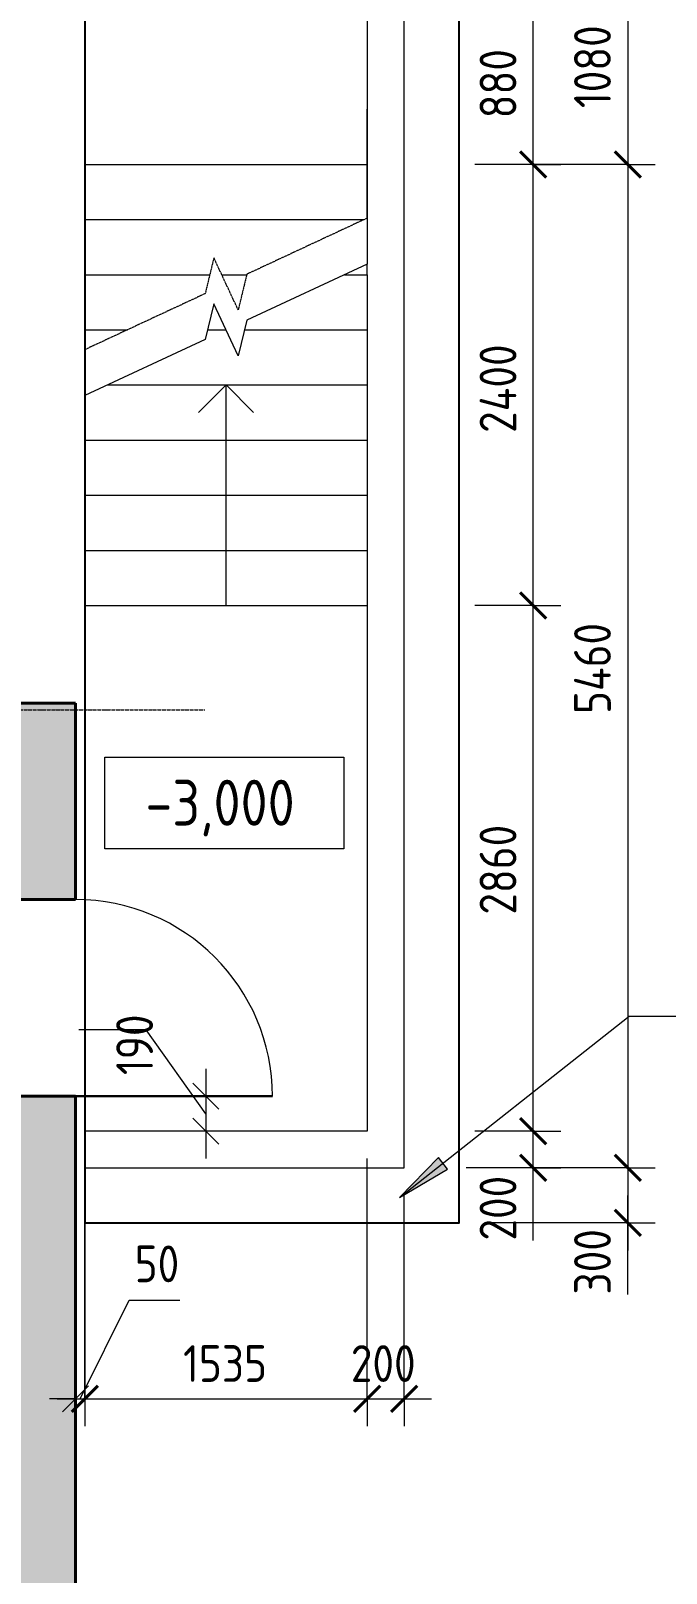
# Model space of a CAD drawing. Header units: millimetres. Extents: x -11886 to 71589, y -4690 to 48120.
# Drawn here: x 56196 to 59649, y 15858 to 24251 of the extents above; entities that cross this region are included whole.
import ezdxf

# ---------------------------------------------------------------- set-up
doc = ezdxf.new("R2010")
doc.units = ezdxf.units.MM
doc.linetypes.add('ADSK_Линия сетки', pattern=[25, 20, -2.5, 0, -2.5])
doc.linetypes.add('ADSK_Сверху', pattern=[4.5, 3, -1.5])
for name, color, linetype, lineweight in [('Аннотация', 7, 'Continuous', 20), ('Двери', 7, 'Continuous', 18), ('Лестницы', 7, 'Continuous', 18), ('Оси', 7, 'Continuous', 9), ('Отметки', 7, 'Continuous', 9), ('Размеры', 7, 'Continuous', 9), ('Размеры-100', 7, 'Continuous', 9), ('Стены внутренние', 250, 'Continuous', 18), ('Стены наружные', 250, 'Continuous', 18), ('Стрелки вверх', 7, 'Continuous', 18)]:
    doc.layers.add(name, color=color, linetype=linetype, lineweight=lineweight)
doc.styles.add('GOST Common_1', font='GOST_Common.ttf', dxfattribs={"width": 0.9, "height": 250})
doc.styles.add('GOST Common_2', font='GOST_Common.ttf', dxfattribs={"width": 0.9, "height": 200})
doc.dimstyles.new('ADSK_Основной_2_мм_Округление_до_1_мм', dxfattribs={"dimscale": 304.8, "dimtxt": 201.142999, "dimasz": 0.463911, "dimexe": 0.492126, "dimexo": 0.492126, "dimgap": 0.098425, "dimtad": 1, "dimdec": 0, "dimdsep": 46, "dimtxsty": 'GOST Common_2', "dimblk1": 'OBLIQUE', "dimblk2": 'OBLIQUE', "dimsah": 1, "dimcen": 0.09, "dimdle": 0.492126, "dimazin": 2, "dimtfac": 1, "dimtdec": 4, "dimtix": 1, "dimtmove": 0, "dimatfit": 3, "dimfxl": 1, "dimtvp": 1, "dimtolj": 1, "dimtzin": 0, "dimlwd": 20, "dimlwe": 20, "dimarcsym": 2})
doc.dimstyles.new('ADSK_Основной_2_мм_Округление_до_1_мм_1', dxfattribs={"dimscale": 304.8, "dimtxt": 201.142999, "dimasz": 0.463911, "dimexe": 0.492126, "dimexo": 0.492126, "dimgap": 0.098425, "dimtad": 1, "dimdec": 0, "dimdsep": 46, "dimtxsty": 'GOST Common_2', "dimblk1": 'OBLIQUE', "dimblk2": 'OBLIQUE', "dimsah": 1, "dimcen": 0.09, "dimdle": 0.492126, "dimazin": 2, "dimtfac": 1, "dimtdec": 4, "dimtix": 1, "dimtmove": 1, "dimatfit": 3, "dimfxl": 1, "dimtvp": 1, "dimtolj": 1, "dimtzin": 0, "dimlwd": 20, "dimlwe": 20, "dimarcsym": 2})

# ---------------------------------------------------------------- blocks, each defined once
blk = doc.blocks.new('AC_Дверь_Однопольная - ДН-7л 1070х1800h-2596609-00 План подвала кладочный')
at = {"layer": 'Двери', "lineweight": 30}
blk.add_line((535, 385), (535, 1455), dxfattribs=at)
at = {"layer": 'Двери'}
blk.add_arc((535, 385), 1070, 90, 180, dxfattribs=at)
blk = doc.blocks.new('DIMBLOCK80-00 План подвала кладочный')
at = {"layer": 'Размеры-100', "lineweight": 40, "transparency": 16777216}
for p, q in [((59439.7, 24603.8), (59369, 24674.5)), ((59439.7, 24603.8), (59510.4, 24533.1)), ((59439.7, 23523.8), (59369, 23594.5)), ((59439.7, 23523.8), (59510.4, 23453.1))]:
    blk.add_line(p, q, dxfattribs=at)
at = {"layer": 'Размеры-100', "lineweight": 20, "transparency": 16777216}
for p, q in [((59439.7, 24603.8), (58598.6, 24603.8)), ((59439.7, 24603.8), (59439.7, 23523.8)), ((59439.7, 24603.8), (59589.7, 24603.8)), ((59439.7, 23523.8), (58609.6, 23523.8)), ((59439.7, 23523.8), (59589.7, 23523.8))]:
    blk.add_line(p, q, dxfattribs=at)
at = {"layer": 'Размеры-100', "color": 0, "lineweight": 20, "transparency": 16777216, "insert": (59148.3, 23830.3), "char_height": 200, "width": 560.473, "attachment_point": 1, "rotation": 90, "line_spacing_factor": 1.022761, "style": 'GOST Common_2'}
blk.add_mtext('1080', dxfattribs=at)
blk = doc.blocks.new('_Oblique')
at = {"color": 0, "linetype": 'ByBlock', "lineweight": -2}
blk.add_line((-0.5, -0.5), (0.5, 0.5), dxfattribs=at)
blk = doc.blocks.new('DIMBLOCK81-00 План подвала кладочный')
at = {"layer": 'Размеры-100', "lineweight": 40, "transparency": 16777216}
for p, q in [((59439.7, 23523.8), (59369, 23594.5)), ((59439.7, 23523.8), (59510.4, 23453.1)), ((59439.7, 18063.8), (59369, 18134.5)), ((59439.7, 18063.8), (59510.4, 17993.1))]:
    blk.add_line(p, q, dxfattribs=at)
at = {"layer": 'Размеры-100', "lineweight": 20, "transparency": 16777216}
for p, q in [((59439.7, 23523.8), (58609.6, 23523.8)), ((59439.7, 23523.8), (59439.7, 18063.8)), ((59439.7, 23523.8), (59589.7, 23523.8)), ((59439.7, 18063.8), (58562.1, 18063.8)), ((59439.7, 18063.8), (59589.7, 18063.8))]:
    blk.add_line(p, q, dxfattribs=at)
at = {"layer": 'Размеры-100', "color": 0, "lineweight": 20, "transparency": 16777216, "insert": (59148.3, 20533), "char_height": 200, "width": 625.93, "attachment_point": 1, "rotation": 90, "line_spacing_factor": 1.022761, "style": 'GOST Common_2'}
blk.add_mtext('5460', dxfattribs=at)
blk = doc.blocks.new('DIMBLOCK82-00 План подвала кладочный')
at = {"layer": 'Размеры-100', "lineweight": 40, "transparency": 16777216}
for p, q in [((59439.7, 18063.8), (59369, 18134.5)), ((59439.7, 18063.8), (59510.4, 17993.1)), ((59439.7, 17763.8), (59369, 17834.5)), ((59439.7, 17763.8), (59510.4, 17693.1))]:
    blk.add_line(p, q, dxfattribs=at)
at = {"layer": 'Размеры-100', "lineweight": 20, "transparency": 16777216}
for p, q in [((59439.7, 18063.8), (58562.1, 18063.8)), ((59439.7, 18063.8), (59439.7, 17613.8)), ((59439.7, 18063.8), (59589.7, 18063.8)), ((59439.7, 17752.8), (59439.7, 17913.8)), ((59439.7, 17763.8), (58674.2, 17763.8)), ((59439.7, 17763.8), (59589.7, 17763.8)), ((59439.7, 17374.4), (59439.7, 17752.8))]:
    blk.add_line(p, q, dxfattribs=at)
at = {"layer": 'Размеры-100', "color": 0, "lineweight": 20, "transparency": 16777216, "insert": (59148.3, 17374.4), "char_height": 200, "width": 454.106, "attachment_point": 1, "rotation": 90, "line_spacing_factor": 1.022761, "style": 'GOST Common_2'}
blk.add_mtext('300', dxfattribs=at)
blk = doc.blocks.new('DIMBLOCK92-00 План подвала кладочный')
at = {"layer": 'Размеры-100', "lineweight": 20, "transparency": 16777216}
for p, q in [((58024, 16807.6), (58024, 18113.8)), ((56489, 16807.6), (56489, 17913.8)), ((56339, 16807.6), (58024, 16807.6)), ((56489, 16807.6), (56489, 16657.6)), ((58024, 16807.6), (58024, 16657.6))]:
    blk.add_line(p, q, dxfattribs=at)
at = {"layer": 'Размеры-100', "lineweight": 40, "transparency": 16777216}
for p, q in [((56489, 16807.6), (56559.7, 16878.3)), ((58024, 16807.6), (58094.7, 16878.3)), ((56489, 16807.6), (56418.3, 16736.9)), ((58024, 16807.6), (57953.3, 16736.9))]:
    blk.add_line(p, q, dxfattribs=at)
at = {"layer": 'Размеры-100', "color": 0, "lineweight": 20, "transparency": 16777216, "insert": (57023, 17099), "char_height": 200, "width": 560.473, "attachment_point": 1, "line_spacing_factor": 1.022761, "style": 'GOST Common_2'}
blk.add_mtext('1535', dxfattribs=at)
blk = doc.blocks.new('DIMBLOCK93-00 План подвала кладочный')
at = {"layer": 'Размеры-100', "lineweight": 20, "transparency": 16777216}
for p, q in [((58024, 16807.6), (58024, 18113.8)), ((58224, 16807.6), (58224, 17913.8)), ((58024, 16807.6), (58374, 16807.6)), ((58024, 16807.6), (58024, 16657.6)), ((58224, 16807.6), (58224, 16657.6))]:
    blk.add_line(p, q, dxfattribs=at)
at = {"layer": 'Размеры-100', "lineweight": 40, "transparency": 16777216}
for p, q in [((58024, 16807.6), (58094.7, 16878.3)), ((58224, 16807.6), (58294.7, 16878.3)), ((58024, 16807.6), (57953.3, 16736.9)), ((58224, 16807.6), (58153.3, 16736.9))]:
    blk.add_line(p, q, dxfattribs=at)
at = {"layer": 'Размеры-100', "color": 0, "lineweight": 20, "transparency": 16777216, "insert": (57934.8, 17099), "char_height": 200, "width": 454.106, "attachment_point": 1, "line_spacing_factor": 1.022761, "style": 'GOST Common_2'}
blk.add_mtext('200', dxfattribs=at)
blk = doc.blocks.new('DIMBLOCK94-00 План подвала кладочный')
at = {"layer": 'Размеры-100', "lineweight": 40, "transparency": 16777216}
for p, q in [((58926.3, 18263.8), (58855.6, 18334.5)), ((58926.3, 18263.8), (58997, 18193.1)), ((58926.3, 18063.8), (58855.6, 18134.5)), ((58926.3, 18063.8), (58997, 17993.1))]:
    blk.add_line(p, q, dxfattribs=at)
at = {"layer": 'Размеры-100', "lineweight": 20, "transparency": 16777216}
for p, q in [((58926.3, 18263.8), (58609.6, 18263.8)), ((58926.3, 17913.8), (58926.3, 18263.8)), ((58926.3, 18263.8), (59076.3, 18263.8)), ((58926.3, 18046.4), (58926.3, 18163.8)), ((58926.3, 18063.8), (58598.6, 18063.8)), ((58926.3, 18063.8), (59076.3, 18063.8)), ((58926.3, 17668), (58926.3, 18046.4))]:
    blk.add_line(p, q, dxfattribs=at)
at = {"layer": 'Размеры-100', "color": 0, "lineweight": 20, "transparency": 16777216, "insert": (58634.9, 17668), "char_height": 200, "width": 454.106, "attachment_point": 1, "rotation": 90, "line_spacing_factor": 1.022761, "style": 'GOST Common_2'}
blk.add_mtext('200', dxfattribs=at)
blk = doc.blocks.new('DIMBLOCK95-00 План подвала кладочный')
at = {"layer": 'Размеры-100', "lineweight": 40, "transparency": 16777216}
for p, q in [((58926.3, 21123.8), (58855.6, 21194.5)), ((58926.3, 21123.8), (58997, 21053.1)), ((58926.3, 18263.8), (58855.6, 18334.5)), ((58926.3, 18263.8), (58997, 18193.1))]:
    blk.add_line(p, q, dxfattribs=at)
at = {"layer": 'Размеры-100', "lineweight": 20, "transparency": 16777216}
for p, q in [((58926.3, 21123.8), (58609.6, 21123.8)), ((58926.3, 18263.8), (58926.3, 21123.8)), ((58926.3, 21123.8), (59076.3, 21123.8)), ((58926.3, 18263.8), (58609.6, 18263.8)), ((58926.3, 18263.8), (59076.3, 18263.8))]:
    blk.add_line(p, q, dxfattribs=at)
at = {"layer": 'Размеры-100', "color": 0, "lineweight": 20, "transparency": 16777216, "insert": (58634.9, 19441.5), "char_height": 200, "width": 605.475, "attachment_point": 1, "rotation": 90, "line_spacing_factor": 1.022761, "style": 'GOST Common_2'}
blk.add_mtext('2860', dxfattribs=at)
blk = doc.blocks.new('DIMBLOCK96-00 План подвала кладочный')
at = {"layer": 'Размеры-100', "lineweight": 40, "transparency": 16777216}
for p, q in [((58926.3, 23523.8), (58855.6, 23594.5)), ((58926.3, 23523.8), (58997, 23453.1)), ((58926.3, 21123.8), (58855.6, 21194.5)), ((58926.3, 21123.8), (58997, 21053.1))]:
    blk.add_line(p, q, dxfattribs=at)
at = {"layer": 'Размеры-100', "lineweight": 20, "transparency": 16777216}
for p, q in [((58926.3, 23523.8), (58609.6, 23523.8)), ((58926.3, 21123.8), (58926.3, 23523.8)), ((58926.3, 23523.8), (59076.3, 23523.8)), ((58926.3, 21123.8), (58609.6, 21123.8)), ((58926.3, 21123.8), (59076.3, 21123.8))]:
    blk.add_line(p, q, dxfattribs=at)
at = {"layer": 'Размеры-100', "color": 0, "lineweight": 20, "transparency": 16777216, "insert": (58634.9, 22063), "char_height": 200, "width": 625.93, "attachment_point": 1, "rotation": 90, "line_spacing_factor": 1.022761, "style": 'GOST Common_2'}
blk.add_mtext('2400', dxfattribs=at)
blk = doc.blocks.new('DIMBLOCK97-00 План подвала кладочный')
at = {"layer": 'Размеры-100', "lineweight": 40, "transparency": 16777216}
for p, q in [((58926.3, 24403.8), (58855.6, 24474.5)), ((58926.3, 24403.8), (58997, 24333.1)), ((58926.3, 23523.8), (58855.6, 23594.5)), ((58926.3, 23523.8), (58997, 23453.1))]:
    blk.add_line(p, q, dxfattribs=at)
at = {"layer": 'Размеры-100', "lineweight": 20, "transparency": 16777216}
for p, q in [((58926.3, 24403.8), (58609.6, 24403.8)), ((58926.3, 23523.8), (58926.3, 24403.8)), ((58926.3, 24403.8), (59076.3, 24403.8)), ((58926.3, 23523.8), (58609.6, 23523.8)), ((58926.3, 23523.8), (59076.3, 23523.8))]:
    blk.add_line(p, q, dxfattribs=at)
at = {"layer": 'Размеры-100', "color": 0, "lineweight": 20, "transparency": 16777216, "insert": (58634.9, 23774.6), "char_height": 200, "width": 454.106, "attachment_point": 1, "rotation": 90, "line_spacing_factor": 1.022761, "style": 'GOST Common_2'}
blk.add_mtext('880', dxfattribs=at)
blk = doc.blocks.new('DIMBLOCK102-00 План подвала кладочный')
at = {"layer": 'Defpoints', "color": 0, "transparency": 16777216}
for p in [(56577.9, 18453.5), (57147.2, 18263.8), (57247.2, 18263.8)]:
    blk.add_point(p, dxfattribs=at)
at = {"layer": 'Размеры', "color": 0, "lineweight": 20, "transparency": 16777216}
for p, q in [((56823, 18814), (56457, 18814)), ((57147.2, 18358.6), (56823, 18814)), ((57147.2, 18603.5), (57147.2, 18113.8)), ((56727.9, 18453.5), (57297.2, 18453.5)), ((57097.2, 18263.8), (56997.2, 18263.8))]:
    blk.add_line(p, q, dxfattribs=at)
at = {"layer": 'Размеры', "color": 0, "lineweight": 20, "transparency": 16777216, "xscale": 141.4, "yscale": 141.4, "zscale": 141.4}
for p, rotation in [((57147.2, 18453.5), 90), ((57147.2, 18263.8), 270)]:
    blk.add_blockref('_Oblique', p, dxfattribs=dict(at, rotation=rotation))
at = {"layer": 'Размеры', "color": 0, "lineweight": 20, "transparency": 16777216, "insert": (56659.7, 18568.3), "char_height": 200, "width": 409.104, "attachment_point": 1, "rotation": 90, "line_spacing_factor": 1.022761, "style": 'GOST Common_2'}
blk.add_mtext('\\A1;190', dxfattribs=at)
blk = doc.blocks.new('Высотные отметки - Рамка-5093-00 План подвала кладочный')
at = {"layer": 'Аннотация'}
for p, q in [((-6.5, 0), (-6.5, 5)), ((-6.5, 5), (6.5, 5)), ((6.5, 5), (6.5, 0)), ((6.5, 0), (-6.5, 0))]:
    blk.add_line(p, q, dxfattribs=at)
blk = doc.blocks.new('DIMBLOCK180-00 План подвала кладочный')
at = {"layer": 'Defpoints', "color": 0, "transparency": 16777216}
for p in [(56489, 18063.8), (56438.7, 16907.6), (56489, 16807.6)]:
    blk.add_point(p, dxfattribs=at)
at = {"layer": 'Размеры', "color": 0, "lineweight": 20, "transparency": 16777216}
for p, q in [((56489, 17913.8), (56489, 16657.6)), ((56463.9, 16807.6), (56729.6, 17344.6)), ((56729.6, 17344.6), (57005.6, 17344.6)), ((56438.7, 16807.6), (56297.3, 16807.6)), ((56438.7, 16807.6), (56489, 16807.6)), ((56438.7, 16807.6), (56489, 16807.6)), ((56489, 16807.6), (56630.4, 16807.6)), ((56438.7, 16757.6), (56438.7, 16657.6))]:
    blk.add_line(p, q, dxfattribs=at)
at = {"layer": 'Размеры', "color": 0, "lineweight": 20, "transparency": 16777216, "xscale": 141.4, "yscale": 141.4, "zscale": 141.4}
blk.add_blockref('_Oblique', (56438.7, 16807.6), dxfattribs=at)
at = {"layer": 'Размеры', "color": 0, "lineweight": 20, "transparency": 16777216, "xscale": 141.4, "yscale": 141.4, "zscale": 141.4, "rotation": 180}
blk.add_blockref('_Oblique', (56489, 16807.6), dxfattribs=at)
at = {"layer": 'Размеры', "color": 0, "lineweight": 20, "transparency": 16777216, "insert": (56759.6, 17641.3), "char_height": 200, "width": 302.737, "attachment_point": 1, "line_spacing_factor": 1.022761, "style": 'GOST Common_2'}
blk.add_mtext('\\A1;50', dxfattribs=at)

msp = doc.modelspace()

# ---------------------------------------------------------------- hatches: boundary and pattern name
at = {"layer": 'Аннотация', "lineweight": 9}
msp.add_hatch(color=256, dxfattribs=at).paths.add_polyline_path([(58199.94, 17902.46), (58459.77, 18057.54), (58410.78, 18119.5)])
at = {"layer": 'Стены наружные', "true_color": 0xc0c0c0}
h = msp.add_hatch(color=9, dxfattribs=at)
h.paths.add_polyline_path([(56438.73, 8324.22), (56438.73, 9883.82), (55668.73, 9883.82), (55668.73, 8324.22)])
h.paths.add_polyline_path([(56438.73, 11123.82), (56438.73, 12247.12), (55668.73, 12247.12), (55668.73, 11123.82)])
h.paths.add_polyline_path([(55668.73, 13487.12), (56438.73, 13487.12), (56438.73, 18453.75), (55668.73, 18453.75), (55668.73, 14956.34)])
h.paths.add_polyline_path([(55668.73, 19523.75), (56438.73, 19523.98), (56438.73, 20592.32), (56132.85, 20592.32), (56134.52, 20207.32), (55668.73, 20207.32), (55668.73, 19523.95)])

# ---------------------------------------------------------------- linework, layer by layer
msp.add_lwpolyline([(58524.05, 24903.79), (56489.05, 24903.79), (56489.05, 17763.79), (58524.05, 17763.79)], close=True)
at = {"layer": 'Аннотация', "lineweight": 9}
for p, q in [((58199.94, 17902.46), (59447.25, 18888.62)), ((59447.25, 18888.62), (59588.88, 18888.62)), ((59588.88, 18888.62), (62160.63, 18888.62)), ((58410.78, 18119.5), (58199.94, 17902.46)), ((58199.94, 17902.46), (58459.77, 18057.54)), ((58459.77, 18057.54), (58410.78, 18119.5))]:
    msp.add_line(p, q, dxfattribs=at)
at = {"layer": 'Лестницы', "linetype": 'ADSK_Сверху'}
for p, q in [((56489.05, 22515.9), (56489.05, 23823.79)), ((58024.05, 23231.68), (58024.05, 23823.79)), ((56489.05, 23523.79), (58024.05, 23523.79)), ((56489.05, 23523.79), (58024.05, 23523.79)), ((56489.05, 23223.79), (58007.12, 23223.79)), ((56489.05, 23223.79), (58007.12, 23223.79)), ((58024.05, 23231.68), (57369.83, 22926.62)), ((57190.51, 23015.4), (57143.26, 22820.96)), ((57322.58, 22732.18), (57190.51, 23015.4)), ((56489.05, 22923.79), (57168.25, 22923.79)), ((56489.05, 22923.79), (57168.25, 22923.79)), ((57233.23, 22923.79), (57369.15, 22923.79)), ((57233.23, 22923.79), (57369.15, 22923.79)), ((57369.83, 22926.62), (57322.58, 22732.18)), ((57143.26, 22820.96), (56489.05, 22515.9)), ((56489.05, 22623.79), (56720.42, 22623.79)), ((56489.05, 22623.79), (56720.42, 22623.79))]:
    msp.add_line(p, q, dxfattribs=at)
at = {"layer": 'Лестницы'}
for p, q in [((58024.05, 22981.68), (57369.83, 22676.62)), ((57899.9, 22923.79), (58024.05, 22923.79)), ((57899.9, 22923.79), (58024.05, 22923.79)), ((58024.05, 22923.79), (58024.05, 22981.68)), ((57190.51, 22765.4), (57143.26, 22570.96)), ((57322.58, 22482.18), (57190.51, 22765.4)), ((57369.83, 22676.62), (57322.58, 22482.18)), ((57156.1, 22623.79), (57256.55, 22623.79)), ((57156.1, 22623.79), (57256.55, 22623.79)), ((57357, 22623.79), (58024.05, 22623.79)), ((57357, 22623.79), (58024.05, 22623.79)), ((57143.26, 22570.96), (56489.05, 22265.9)), ((56613.19, 22323.79), (58024.05, 22323.79)), ((56613.19, 22323.79), (58024.05, 22323.79)), ((56489.05, 22023.79), (56489.05, 22265.9)), ((56489.05, 21723.79), (56489.05, 22023.79)), ((56489.05, 22023.79), (58024.05, 22023.79)), ((56489.05, 22023.79), (58024.05, 22023.79)), ((56489.05, 21423.79), (56489.05, 21723.79)), ((56489.05, 21723.79), (58024.05, 21723.79)), ((56489.05, 21723.79), (58024.05, 21723.79)), ((56489.05, 21123.79), (56489.05, 21423.79)), ((56489.05, 21423.79), (58024.05, 21423.79)), ((56489.05, 21423.79), (58024.05, 21423.79)), ((56489.05, 21123.79), (58024.05, 21123.79)), ((56489.05, 21123.79), (58024.05, 21123.79))]:
    msp.add_line(p, q, dxfattribs=at)
at = {"layer": 'Оси', "linetype": 'ADSK_Линия сетки'}
msp.add_line((-11086.22, 20556.79), (57141.72, 20556.79), dxfattribs=at)
at = {"layer": 'Стены внутренние'}
for p, q in [((58224.05, 18063.79), (58224.05, 24603.79)), ((58024.05, 24403.79), (58024.05, 22981.68)), ((58024.05, 22923.79), (58024.05, 18263.79)), ((58024.05, 18263.79), (56489.05, 18263.79)), ((56489.05, 18263.79), (56489.05, 18063.79)), ((56489.05, 18063.79), (58224.05, 18063.79))]:
    msp.add_line(p, q, dxfattribs=at)
at = {"layer": 'Стены наружные', "lineweight": 40}
for p, q in [((56438.73, 20592.32), (56132.85, 20592.32)), ((56438.73, 19523.75), (56438.73, 20592.32)), ((55668.73, 19523.75), (56438.73, 19523.75)), ((56438.73, 18453.75), (55668.73, 18453.75)), ((56438.73, 13487.12), (56438.73, 18453.75))]:
    msp.add_line(p, q, dxfattribs=at)
at = {"layer": 'Стрелки вверх'}
for p, q in [((57256.55, 22323.79), (57106.55, 22173.79)), ((57256.55, 22023.79), (57256.55, 22323.79)), ((57256.55, 22323.79), (57406.55, 22173.79)), ((57256.55, 21723.79), (57256.55, 22023.79)), ((57256.55, 21423.79), (57256.55, 21723.79)), ((57256.55, 21123.79), (57256.55, 21423.79))]:
    msp.add_line(p, q, dxfattribs=at)

# ---------------------------------------------------------------- block references
at = {"layer": 'Двери', "rotation": 269.9999999999999}
msp.add_blockref('AC_Дверь_Однопольная - ДН-7л 1070х1800h-2596609-00 План подвала кладочный', (56053.73, 18988.75), dxfattribs=at)
at = {"layer": 'Отметки', "lineweight": 20, "xscale": 99.99999999999993, "yscale": 99.99999999999993, "zscale": 99.99999999999993}
msp.add_blockref('Высотные отметки - Рамка-5093-00 План подвала кладочный', (57247.06, 19798.99), dxfattribs=at)

# ---------------------------------------------------------------- texts
at = {"layer": 'Отметки', "lineweight": 20, "insert": (56818.38, 20175.7), "char_height": 250, "width": 1028.8226, "attachment_point": 1, "line_spacing_factor": 1.022761, "style": 'GOST Common_1'}
msp.add_mtext('-3,000', dxfattribs=at)

# ---------------------------------------------------------------- dimensions: what is measured, and where the dimension line sits
at = {"layer": 'Размеры', "lineweight": 20}
for base, p1, p2, override, picture, middle in [((59439.67, 23523.79), (58448.65, 24603.79), (58459.58, 23523.79), {"dimpost": '<>', "dimfxl": 1080.055317}, 'DIMBLOCK80-00 План подвала кладочный', (59309.67, 24063.79)), ((58926.27, 24403.79), (58459.58, 23523.79), (58459.58, 24403.79), {"dimpost": '<>', "dimfxl": 880}, 'DIMBLOCK97-00 План подвала кладочный', (58796.27, 23963.79)), ((59439.67, 18063.79), (58459.58, 23523.79), (58412.15, 18063.79), {"dimpost": '<>', "dimfxl": 5460.206}, 'DIMBLOCK81-00 План подвала кладочный', (59309.67, 20793.79)), ((58926.27, 23523.79), (58459.58, 21123.79), (58459.58, 23523.79), {"dimpost": '<>', "dimfxl": 2400}, 'DIMBLOCK96-00 План подвала кладочный', (58796.27, 22323.79)), ((58926.27, 21123.79), (58459.58, 18263.79), (58459.58, 21123.79), {"dimpost": '<>', "dimfxl": 2860}, 'DIMBLOCK95-00 План подвала кладочный', (58796.27, 19693.79))]:
    dim = msp.add_linear_dim(base=base, p1=p1, p2=p2, angle=90, dimstyle='ADSK_Основной_2_мм_Округление_до_1_мм', override=override, dxfattribs=at)
    dim.commit()
    dim.dimension.update_dxf_attribs({"geometry": picture, "text_midpoint": middle})
at = {"layer": 'Размеры', "color": 1, "lineweight": 20}
dim = msp.add_linear_dim(base=(57147.19, 18263.79), p1=(56577.93, 18453.49), p2=(57247.18, 18263.79), angle=90, dimstyle='ADSK_Основной_2_мм_Округление_до_1_мм_1', override={"dimpost": '<>', "dimfxl": 695.615066}, dxfattribs=at)
dim.commit()
dim.dimension.update_dxf_attribs({"geometry": 'DIMBLOCK102-00 План подвала кладочный', "text_midpoint": (56792.99, 18814.04), "dimtype": 160, "text_rotation": 90})
at = {"layer": 'Размеры', "lineweight": 20}
for base, p1, p2, override, picture, middle in [((58926.27, 18263.79), (58448.65, 18063.79), (58459.58, 18263.79), {"dimpost": '<>', "dimfxl": 200.298495}, 'DIMBLOCK94-00 План подвала кладочный', (58768.24, 17895.03)), ((59439.67, 17763.79), (58412.15, 18063.79), (58524.22, 17763.79), {"dimpost": '<>', "dimfxl": 320.249568}, 'DIMBLOCK82-00 План подвала кладочный', (59281.64, 17601.41))]:
    dim = msp.add_linear_dim(base=base, p1=p1, p2=p2, angle=90, dimstyle='ADSK_Основной_2_мм_Округление_до_1_мм_1', override=override, dxfattribs=at)
    dim.commit()
    dim.dimension.update_dxf_attribs({"geometry": picture, "text_midpoint": middle, "dimtype": 160, "text_rotation": 90})
for base, p1, p2, override, picture, middle in [((58024.05, 16807.61), (56489.05, 18063.79), (58024.05, 18263.79), {"dimpost": '<>', "dimfxl": 1547.974483}, 'DIMBLOCK92-00 План подвала кладочный', (57256.55, 16937.61)), ((58224.05, 16807.61), (58024.05, 18263.79), (58224.05, 18063.79), {"dimpost": '<>', "dimfxl": 282.842712}, 'DIMBLOCK93-00 План подвала кладочный', (58124.05, 16937.61))]:
    dim = msp.add_linear_dim(base=base, p1=p1, p2=p2, dimstyle='ADSK_Основной_2_мм_Округление_до_1_мм', override=override, dxfattribs=at)
    dim.commit()
    dim.dimension.update_dxf_attribs({"geometry": picture, "text_midpoint": middle})
at = {"layer": 'Размеры', "color": 1, "lineweight": 20}
dim = msp.add_linear_dim(base=(56489.05, 16807.61), p1=(56438.73, 16907.59), p2=(56489.05, 18063.79), dimstyle='ADSK_Основной_2_мм_Округление_до_1_мм_1', override={"dimpost": '<>', "dimfxl": 1157.290879}, dxfattribs=at)
dim.commit()
dim.dimension.update_dxf_attribs({"geometry": 'DIMBLOCK180-00 План подвала кладочный', "text_midpoint": (56759.62, 17344.59), "dimtype": 160})

doc.saveas('drawing.dxf')
